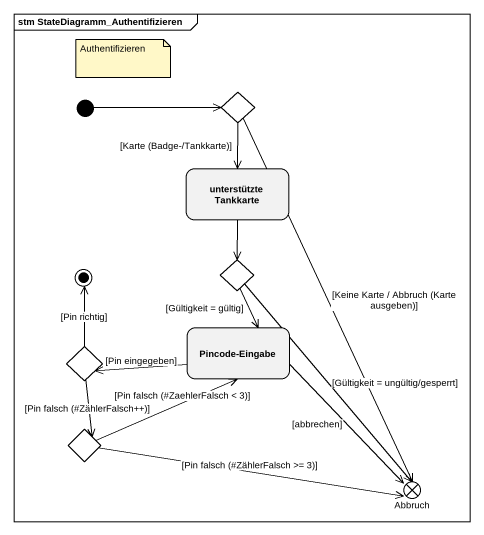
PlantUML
@startuml
mainframe stm StateDiagramm_Authentifizieren
hide empty description
state choice1 <<choice>>
state "unterstützte Tankkarte" as unterstützte_Tankkarte
state choice2 <<choice>>
state choice3 <<choice>>
state "Pincode-Eingabe" as Pincode_Eingabe
state choice4 <<choice>>
state Abbruch <<choice>>
[*] -right-> choice1
choice1 --> unterstützte_Tankkarte : [Karte (Badge-/Tankkarte)]
choice1 --> Abbruch : [Keine Karte / Abbruch (Karte ausgeben)]
unterstützte_Tankkarte --> choice2
choice2 --> Pincode_Eingabe : [Gültigkeit = gültig]
choice2 --> Abbruch : [Gültigkeit = ungültig/gesperrt]
choice3 --> choice4 : [Pin falsch (#ZählerFalsch++)]
Pincode_Eingabe -left-> choice3 : [Pin eingegeben]
Pincode_Eingabe --> Abbruch : [abbrechen]
choice4 -right-> Pincode_Eingabe : [Pin falsch (#ZaehlerFalsch < 3)]
choice4 -right-> Abbruch : [Pin falsch (#ZählerFalsch >= 3)]
choice3 -up-> [*] : [Pin richtig]
note as N1
  Authentifizieren
end note
@enduml
